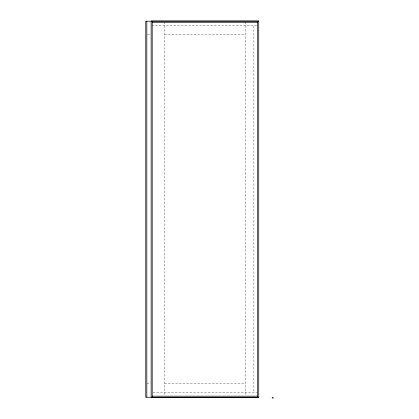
<?xml version="1.0" encoding="UTF-8"?>
<svg xmlns="http://www.w3.org/2000/svg" width="419" height="419" viewBox="0 0 419 419"><rect width="100%" height="100%" fill="white"/><g stroke="black" fill="none" stroke-linecap="round" stroke-linejoin="round"><path stroke-width="0.31" stroke-dasharray="2.1 1.57" d="M151.783 25.789L256.905 25.789M147.446 34.667L150.521 34.667M164.583 34.667L245.272 34.667M146.828 383.794L150.521 383.794M164.583 383.794L245.272 383.794M153.087 392.671L256.905 392.671M253.883 25.789L253.883 392.671M245.272 21.861L245.272 395.321M164.583 21.861L164.583 395.321"/><path stroke-width="0.63" d="M151.133 20.95L258.722 20.95L258.722 397.511L151.133 397.511M258.722 21.217L145.754 21.217L145.754 397.243L258.722 397.243M152.207 22.296L257.648 22.296M152.207 396.17L257.648 396.17M272.172 397.511L273.246 397.511M272.172 398.05L273.246 398.05M257.648 21.217L257.648 397.243M152.207 21.217L152.207 397.243M151.133 21.217L151.133 397.243M146.828 21.217L146.828 397.243"/></g></svg>
